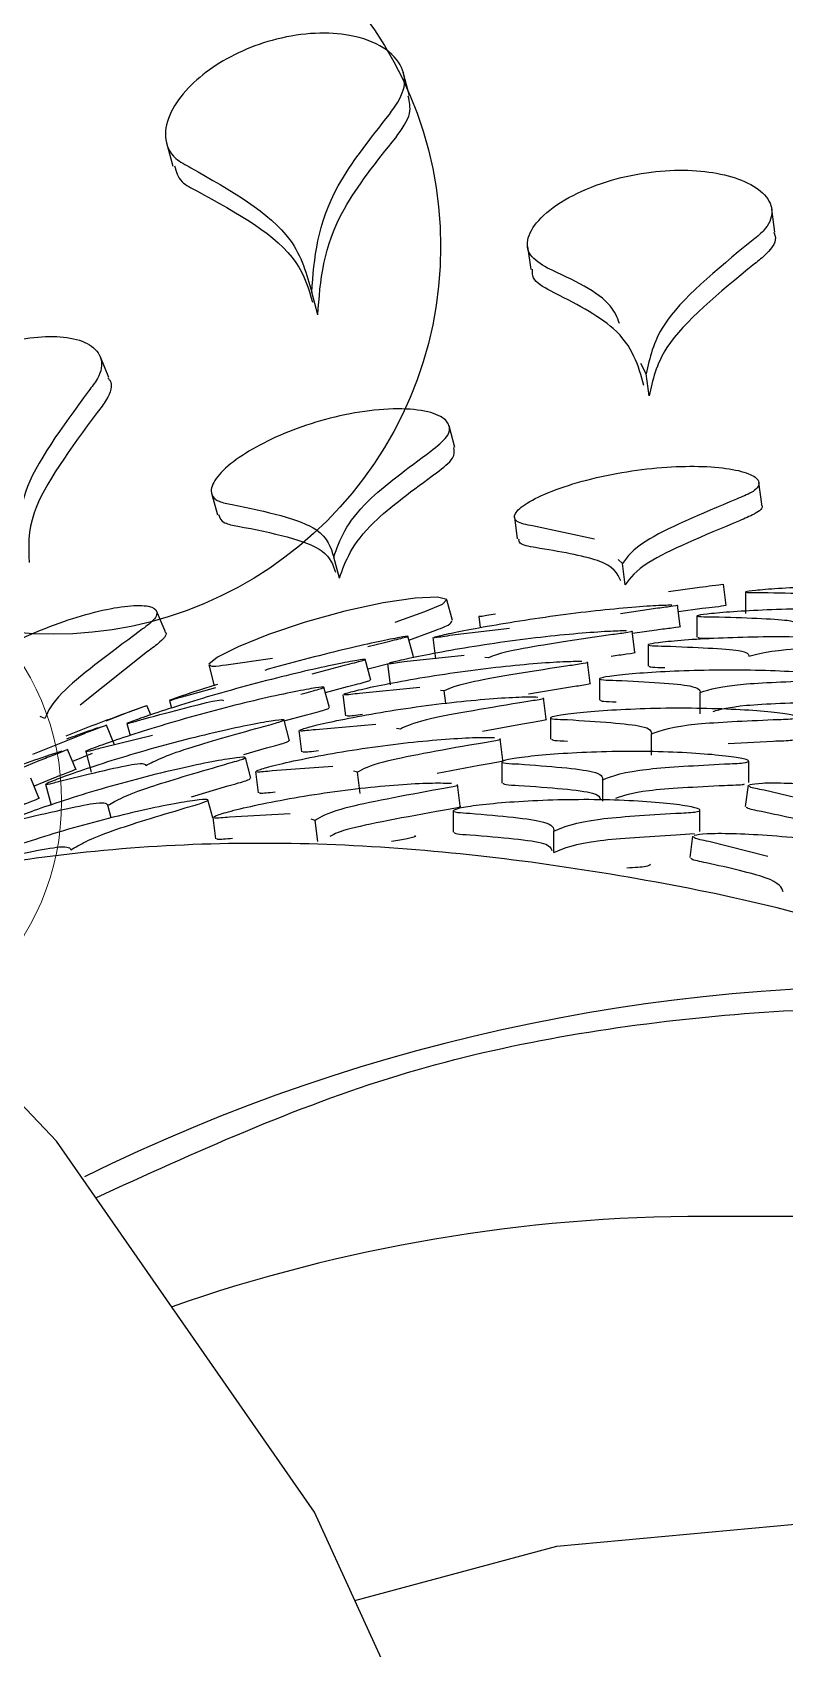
# Model space of a CAD drawing. Header units: millimetres. Extents: x 12325263 to 13848842, y -1463133 to 573208.
# Drawn here: x 12570215.18 to 12570221, y -836573.38 to -836560.87 of the extents above; entities that cross this region are included whole.
import ezdxf
from ezdxf.xclip import XClip

# ---------------------------------------------------------------- set-up
doc = ezdxf.new("R2010")
doc.units = ezdxf.units.MM
doc.header["$LTSCALE"] = 1000
doc.header["$XCLIPFRAME"] = 0
doc.linetypes.add('HIDDEN', pattern=[9.525, 6.35, -3.175])
for name, color, linetype in [('fur202301', 252, 'Continuous'), ('WALL', 5, 'Continuous'), ('WALL-SHATCH', 8, 'Continuous'), ('建筑-楼板开洞', 251, 'Continuous')]:
    doc.layers.add(name, color=color, linetype=linetype)

# ---------------------------------------------------------------- blocks, each defined once
blk = doc.blocks.new('adgshg13-A$C7F010FC0')
at = {"layer": 'WALL-SHATCH'}
h = blk.add_hatch(color=256, dxfattribs=at)
h.dxf.hatch_style = 1
h.paths.add_polyline_path([(-60384.171, -16880.895), (-763.165, 197.479), (12587.619, -13153.304), (12587.619, -157996.02), (-162964.851, -188820.432), (-171262.381, -180522.901), (-171262.381, -31310.898), (-150707.191, -10755.708), (-131860.078, -7980.895), (-99162.381, -7980.895), (-99162.381, -4980.895), (-76620.428, -4980.895), (-70107.652, -16880.895)], flags=16)
h.paths.add_polyline_path([(-60091.229, -16380.895), (-646.877, 646.877), (12987.619, -12987.619), (12987.619, -158331.905), (-163100.584, -189250.384), (-171662.381, -180688.586), (-171662.381, -31145.213), (-150777.896, -10260.728), (-131896.687, -7480.895), (-99562.381, -7480.895), (-99562.381, -4580.895), (-76365.552, -4580.895), (-69907.506, -16380.895)])
blk = doc.blocks.new('A$C4C7A72D3')
at = {"layer": 'WALL', "color": 1}
blk.add_blockref('adgshg13-A$C7F010FC0', (210433.012, 205503.569), dxfattribs=at)
blk = doc.blocks.new('asdgaga3w6jka3eyk7a3ek')
at = {"lineweight": 0}
blk.add_circle((5759.093, 875.202), 2, dxfattribs=at)
blk = doc.blocks.new('asdgag波混去水-B')
at = {"layer": 'fur202301'}
for centre, radius in [((0, 0), 52.5), ((0, 0), 40), ((19.799, 19.799), 3)]:
    blk.add_circle(centre, radius, dxfattribs=at)
blk = doc.blocks.new('asdgag2019070316031892482')
at = {"color": 1, "linetype": 'HIDDEN', "lineweight": 0}
blk.add_blockref('asdgaga3w6jka3eyk7a3ek', (-4068.821, -1261.535), dxfattribs=at)
at = {"lineweight": 0, "xscale": -1}
blk.add_blockref('asdgag波混去水-B', (1705.779, -408.065), dxfattribs=at)
blk = doc.blocks.new('asdgag2019070515155847995')
at = {"color": 1}
for p, q in [((176.603, -418.156), (176.756, -418.093)), ((176.756, -418.27), (176.694, -418.119)), ((177.1, -418.505), (176.939, -418.107)), ((177.218, -418.203), (177.233, -418.165)), ((176.709, -418.208), (176.548, -418.251)), ((176.826, -418.441), (176.979, -418.378)), ((176.946, -418.568), (176.885, -418.417)), ((176.963, -418.518), (176.802, -418.56)), ((177.735, -418.997), (177.322, -418.476)), ((176.449, -418.715), (176.546, -418.689)), ((176.994, -418.645), (177.088, -419.036)), ((177.013, -418.741), (177.167, -418.678)), ((177.254, -418.818), (177.198, -418.674)), ((179.856, -418.698), (180.021, -418.629)), ((177.179, -418.837), (177.086, -418.862)), ((177.246, -419.022), (177.318, -418.992)), ((177.316, -418.988), (177.316, -418.989)), ((177.894, -419.132), (178.05, -419.067)), ((177.358, -419.166), (177.298, -419.182)), ((181.673, -419.143), (181.493, -419.192)), ((177.394, -419.292), (177.458, -419.525)), ((176.611, -419.336), (176.696, -419.619)), ((176.452, -419.501), (176.287, -419.523)), ((176.448, -419.501), (176.587, -419.464)), ((177.632, -419.47), (177.471, -419.513)), ((178.961, -419.492), (178.794, -419.537)), ((176.481, -420.1), (176.454, -419.632)), ((177.634, -419.605), (177.685, -419.964)), ((176.755, -419.796), (176.916, -419.754)), ((176.939, -419.741), (176.99, -419.917)), ((176.807, -419.831), (176.642, -419.853)), ((176.845, -420.43), (176.812, -419.962)), ((177.046, -420.096), (177.206, -420.053)), ((177.199, -420.055), (177.247, -420.226)), ((177.124, -420.167), (176.959, -420.189)), ((176.265, -420.314), (176.429, -420.293)), ((176.429, -420.293), (176.438, -420.262)), ((177.17, -420.764), (177.131, -420.298)), ((177.563, -420.271), (177.626, -420.502)), ((180.343, -420.314), (180.516, -420.268)), ((177.299, -420.405), (177.46, -420.362)), ((177.419, -420.373), (177.466, -420.545)), ((178.304, -420.482), (178.467, -420.438)), ((177.402, -420.508), (177.238, -420.529)), ((176.637, -420.643), (176.802, -420.621)), ((176.802, -420.621), (176.809, -420.59)), ((177.457, -421.104), (177.412, -420.638)), ((177.515, -420.725), (177.676, -420.682)), ((177.602, -420.702), (177.647, -420.874)), ((177.774, -420.702), (177.807, -420.831)), ((177.136, -420.954), (177.141, -420.924)), ((177.642, -420.853), (177.478, -420.875)), ((177.962, -420.912), (178.047, -421.144)), ((177.705, -421.448), (177.655, -420.983)), ((177.694, -421.054), (177.854, -421.012)), ((177.825, -421.019), (177.886, -421.187)), ((182.037, -421.024), (182.218, -420.976)), ((176.855, -421.563), (176.792, -421.237)), ((177.336, -421.305), (177.431, -421.293)), ((177.431, -421.293), (177.435, -421.263)), ((177.844, -421.204), (177.679, -421.226)), ((177.975, -421.356), (178.136, -421.313)), ((176.503, -421.362), (176.337, -421.362)), ((176.541, -421.416), (176.706, -421.395)), ((177.914, -421.798), (177.859, -421.334)), ((179.316, -421.375), (179.484, -421.33)), ((178.006, -421.56), (177.921, -421.571)), ((177.175, -421.898), (177.118, -421.588)), ((177.688, -421.636), (177.691, -421.606)), ((176.883, -421.739), (176.717, -421.739)), ((176.896, -421.747), (177.061, -421.725)), ((177.456, -422.239), (177.405, -421.945)), ((178.775, -421.836), (178.607, -421.858)), ((180.87, -421.938), (180.692, -421.962)), ((177.212, -422.083), (177.377, -422.061)), ((178.606, -422.457), (178.708, -421.977)), ((176.18, -422.142), (176.346, -422.142)), ((177.223, -422.116), (177.057, -422.116)), ((177.49, -422.423), (177.655, -422.402)), ((176.577, -422.52), (176.743, -422.52)), ((177.525, -422.494), (177.359, -422.494)), ((178.067, -422.913), (178.028, -422.656)), ((178.252, -422.694), (178.417, -422.672)), ((178.417, -422.672), (178.447, -422.638)), ((177.73, -422.769), (177.894, -422.747)), ((177.902, -422.935), (177.875, -422.75)), ((179.886, -422.856), (179.966, -422.814)), ((176.935, -422.897), (177.1, -422.897)), ((177.788, -422.871), (177.622, -422.871)), ((179.714, -422.879), (179.886, -422.856)), ((178.232, -423.268), (178.199, -423.028)), ((176.306, -423.215), (176.142, -423.193)), ((176.318, -423.085), (176.328, -423.23)), ((177.931, -423.12), (178.095, -423.098)), ((178.068, -423.29), (178.043, -423.105)), ((173.364, -424.664), (173.364, -423.31)), ((176.343, -423.272), (176.509, -423.272)), ((177.253, -423.274), (177.419, -423.274)), ((178.012, -423.248), (177.846, -423.248)), ((176.15, -423.798), (176.265, -423.341)), ((178.093, -423.476), (178.258, -423.454)), ((178.257, -423.449), (178.255, -423.45)), ((177.023, -423.49), (177.043, -423.839)), ((178.093, -423.471), (178.091, -423.472)), ((176.701, -423.644), (176.536, -423.622)), ((176.722, -423.65), (176.888, -423.65)), ((178.197, -423.625), (178.031, -423.625)), ((176.552, -424.228), (176.662, -423.77)), ((178.876, -423.75), (179.044, -423.728)), ((180.982, -423.851), (181.16, -423.827))]:
    blk.add_line(p, q, dxfattribs=at)
at = {"color": 1, "flags": 128}
for points in [[(141.847, -402.291), (141.772, -402.835), (141.784, -405.234), (142.141, -407.726), (142.892, -410.288), (144.158, -412.973), (146.052, -415.684), (148.63, -418.225), (151.824, -420.359), (154.974, -421.72), (157.796, -422.444), (160.277, -422.738), (162.787, -422.722), (165.403, -422.374), (168.205, -421.599), (171.074, -420.289), (173.947, -418.292), (175.381, -416.929), (176.746, -415.286), (177.976, -413.342), (178.982, -411.077), (179.648, -408.54), (179.9, -405.812), (179.9, -405.812)], [(178.047, -421.144), (178.102, -421.279), (178.139, -421.312), (178.156, -421.24), (178.148, -421.069), (178.112, -420.819), (178.048, -420.523), (177.964, -420.217), (177.868, -419.933), (177.773, -419.699), (177.692, -419.538), (177.639, -419.471), (177.639, -419.471)], [(170.392, -420.6), (170.813, -422.165), (170.982, -424.009)]]:
    blk.add_lwpolyline(points, dxfattribs=at)
at = {"color": 1}
for centre, radius, start, end in [((160.86, -424.783), 17.446, 19.3989, 21.5892), ((160.853, -423.31), 12.511, 0.0009, 19.2373)]:
    blk.add_arc(centre, radius, start, end, dxfattribs=at)
blk.add_ellipse((160.817, -424.811), major_axis=(13.067, -5.896), ratio=0.997728, start_param=5.135377, end_param=7.164089, dxfattribs=at)
blk.add_open_spline([(141.688, -389.994), (141.522, -390.072), (140.258, -390.667), (138.035, -392.05), (135.059, -394.142), (132.291, -396.511), (129.736, -399.105), (127.418, -401.913), (125.353, -404.911), (123.557, -408.078), (122.043, -411.388), (120.824, -414.817), (119.908, -418.339), (119.302, -421.928), (119.011, -425.555), (119.038, -429.194), (119.381, -432.816), (120.038, -436.395), (121.004, -439.904), (122.272, -443.315), (123.833, -446.603), (125.674, -449.743), (127.781, -452.711), (130.139, -455.484), (132.73, -458.043), (135.533, -460.366), (138.529, -462.437), (141.693, -464.24), (145.003, -465.761), (148.432, -466.989), (151.956, -467.914), (155.546, -468.529), (159.177, -468.83), (162.821, -468.814), (166.449, -468.482), (170.034, -467.835), (173.55, -466.879), (176.969, -465.622), (180.266, -464.072), (183.415, -462.241), (186.392, -460.144), (189.176, -457.795), (191.744, -455.214), (194.078, -452.419), (196.159, -449.433), (197.973, -446.276), (199.504, -442.974), (200.742, -439.552), (201.678, -436.035), (202.303, -432.45), (202.614, -428.824), (202.608, -425.185), (202.285, -421.561), (201.648, -417.978), (200.7, -414.464), (199.451, -411.046), (197.909, -407.75), (196.085, -404.6), (193.994, -401.62), (191.651, -398.834), (189.074, -396.262), (186.285, -393.92), (183.295, -391.846), (180.783, -390.344), (179.228, -389.639), (178.777, -389.435)], degree=3, knots=[0, 0, 0, 0, 0.002464, 0.018712, 0.034959, 0.051206, 0.067452, 0.083698, 0.099943, 0.116187, 0.132431, 0.148674, 0.164917, 0.181159, 0.197401, 0.213642, 0.229884, 0.246125, 0.262366, 0.278608, 0.29485, 0.311092, 0.327334, 0.343577, 0.359821, 0.376065, 0.39231, 0.408556, 0.424802, 0.441049, 0.457296, 0.473544, 0.489792, 0.506041, 0.52229, 0.538538, 0.554787, 0.571035, 0.587284, 0.603532, 0.619779, 0.636026, 0.652272, 0.668518, 0.684763, 0.701007, 0.717251, 0.733494, 0.749737, 0.765979, 0.782221, 0.798462, 0.814704, 0.830945, 0.847186, 0.863428, 0.87967, 0.895912, 0.912154, 0.928397, 0.944641, 0.960885, 0.97713, 0.993376, 1, 1, 1, 1])
for points, knots in [([(142.472, -395.446), (142.364, -395.767), (141.931, -397.054), (141.704, -399.351), (141.761, -402.309), (142.343, -405.224), (143.39, -408.044), (144.99, -410.821), (147.247, -413.513), (150.185, -415.885), (153.531, -417.662), (156.753, -418.665), (159.558, -419.098), (162.063, -419.165), (164.425, -418.953), (166.865, -418.445), (169.484, -417.528), (172.236, -416.059), (174.866, -413.975), (177.05, -411.398), (178.556, -408.732), (179.476, -406.074), (179.899, -403.492), (179.94, -401.112), (179.681, -399.687), (179.563, -399.042)], [0, 0, 0, 0, 0.015214, 0.060977, 0.104986, 0.149309, 0.193678, 0.24012, 0.291901, 0.349755, 0.407596, 0.456922, 0.497367, 0.53196, 0.566718, 0.602097, 0.642973, 0.690731, 0.743898, 0.795877, 0.844688, 0.889455, 0.930669, 0.968591, 1, 1, 1, 1]), ([(175.245, -425.334), (175.287, -425.24), (175.628, -424.473), (175.988, -422.924), (176.279, -420.735), (176.25, -418.555), (175.977, -417.148), (175.844, -416.466)], [0, 0, 0, 0, 0.0341853, 0.2791079, 0.5240197, 0.7689235, 1, 1, 1, 1]), ([(179.141, -417.068), (179.156, -417.011), (179.187, -416.896), (179.313, -416.85), (179.485, -416.905), (179.688, -417.07), (179.883, -417.321), (180.035, -417.61), (180.133, -417.895), (180.178, -418.159), (180.174, -418.39), (180.116, -418.566), (180.006, -418.655), (179.876, -418.636), (179.784, -418.565), (179.751, -418.54)], [0, 0, 0, 0, 0.08269, 0.165294, 0.251568, 0.338712, 0.420978, 0.494896, 0.562755, 0.629952, 0.701267, 0.779413, 0.864084, 0.951518, 1, 1, 1, 1]), ([(176.573, -417.312), (176.588, -417.345), (176.644, -417.472), (176.742, -417.712), (176.848, -417.986), (176.929, -418.214), (176.955, -418.295), (176.968, -418.335)], [0, 0, 0, 0, 0.080957, 0.310557, 0.539809, 0.769533, 1, 1, 1, 1]), ([(177.28, -417.461), (177.276, -417.413), (177.267, -417.318), (177.322, -417.293), (177.422, -417.361), (177.559, -417.526), (177.712, -417.767), (177.857, -418.053), (177.974, -418.35), (178.055, -418.626), (178.095, -418.858), (178.093, -419.02), (178.05, -419.086), (177.979, -419.053), (177.917, -418.968), (177.891, -418.932)], [0, 0, 0, 0, 0.078792, 0.157597, 0.237503, 0.318356, 0.39851, 0.476219, 0.551344, 0.625653, 0.701383, 0.779723, 0.860147, 0.940927, 1, 1, 1, 1]), ([(176.909, -418.206), (176.802, -417.942), (176.616, -417.485), (176.561, -417.391), (176.538, -417.352)], [0, 0, 0, 0, 0.577177, 1, 1, 1, 1]), ([(176.525, -419.287), (176.541, -419.34), (176.571, -419.447), (176.592, -419.48), (176.591, -419.412), (176.566, -419.244), (176.517, -418.996), (176.446, -418.696), (176.361, -418.382), (176.27, -418.087), (176.186, -417.842), (176.121, -417.675), (176.085, -417.605), (176.083, -417.632), (176.104, -417.713), (176.112, -417.749)], [0, 0, 0, 0, 0.078097, 0.156248, 0.234487, 0.312966, 0.391555, 0.469908, 0.547843, 0.625598, 0.703599, 0.782012, 0.860604, 0.939044, 1, 1, 1, 1]), ([(176.112, -417.749), (176.163, -417.979), (176.251, -418.377), (176.215, -418.396), (176.2, -418.404)], [0, 0, 0, 0, 0.577144, 1, 1, 1, 1]), ([(176.857, -419.576), (176.872, -419.629), (176.901, -419.736), (176.92, -419.769), (176.917, -419.702), (176.891, -419.534), (176.84, -419.286), (176.769, -418.988), (176.684, -418.673), (176.593, -418.377), (176.511, -418.132), (176.447, -417.965), (176.414, -417.894), (176.414, -417.921), (176.435, -418.002), (176.444, -418.037)], [0, 0, 0, 0, 0.078102, 0.15626, 0.234485, 0.312925, 0.391477, 0.469832, 0.547819, 0.625646, 0.703691, 0.782098, 0.86065, 0.939053, 1, 1, 1, 1]), ([(176.444, -418.037), (176.497, -418.267), (176.589, -418.664), (176.559, -418.681), (176.546, -418.689)], [0, 0, 0, 0, 0.5771469, 1, 1, 1, 1]), ([(176.601, -418.152), (176.602, -418.154), (176.605, -418.171), (176.582, -418.117), (176.546, -418.026), (176.53, -417.986)], [0, 0, 0, 0, 0.052836, 0.58559, 1, 1, 1, 1]), ([(179.587, -418.608), (179.308, -418.401), (178.849, -418.061), (178.546, -418.075), (178.426, -418.08)], [0, 0, 0, 0, 0.60682, 1, 1, 1, 1]), ([(179.751, -418.54), (179.472, -418.334), (179.011, -417.994), (178.706, -418.008), (178.587, -418.014)], [0, 0, 0, 0, 0.607146, 1, 1, 1, 1]), ([(177.151, -419.875), (177.165, -419.928), (177.194, -420.035), (177.211, -420.069), (177.206, -420.002), (177.178, -419.835), (177.126, -419.587), (177.055, -419.289), (176.969, -418.974), (176.88, -418.678), (176.798, -418.433), (176.736, -418.264), (176.705, -418.194), (176.706, -418.22), (176.728, -418.301), (176.738, -418.336)], [0, 0, 0, 0, 0.078108, 0.156274, 0.234487, 0.31289, 0.391408, 0.469765, 0.547799, 0.62569, 0.703776, 0.782177, 0.860692, 0.939062, 1, 1, 1, 1]), ([(176.824, -418.437), (176.825, -418.439), (176.829, -418.456), (176.807, -418.401), (176.772, -418.31), (176.756, -418.27)], [0, 0, 0, 0, 0.053141, 0.585675, 1, 1, 1, 1]), ([(176.978, -418.374), (176.978, -418.375), (176.982, -418.392), (176.96, -418.337), (176.925, -418.246), (176.909, -418.206)], [0, 0, 0, 0, 0.0532253, 0.5857654, 1, 1, 1, 1]), ([(177.891, -418.932), (177.714, -418.694), (177.411, -418.286), (177.275, -418.227), (177.218, -418.203)], [0, 0, 0, 0, 0.583173, 1, 1, 1, 1]), ([(176.2, -418.404), (176.242, -418.472), (176.315, -418.589), (176.463, -419.08), (176.525, -419.287)], [0, 0, 0, 0, 0.577239, 1, 1, 1, 1]), ([(176.738, -418.336), (176.793, -418.565), (176.89, -418.96), (176.864, -418.977), (176.854, -418.984)], [0, 0, 0, 0, 0.577154, 1, 1, 1, 1]), ([(177.061, -418.373), (177.077, -418.417), (177.122, -418.539), (177.141, -418.598), (177.154, -418.636)], [0, 0, 0, 0, 0.363486, 1, 1, 1, 1]), ([(177.407, -420.183), (177.421, -420.237), (177.448, -420.344), (177.464, -420.378), (177.458, -420.312), (177.428, -420.145), (177.375, -419.898), (177.303, -419.6), (177.217, -419.285), (177.128, -418.988), (177.048, -418.743), (176.988, -418.574), (176.959, -418.503), (176.961, -418.529), (176.984, -418.61), (176.994, -418.645)], [0, 0, 0, 0, 0.078116, 0.156289, 0.234493, 0.312863, 0.391349, 0.469707, 0.547783, 0.625733, 0.703855, 0.78225, 0.860731, 0.939071, 1, 1, 1, 1]), ([(177.165, -418.673), (177.165, -418.675), (177.17, -418.692), (177.149, -418.637), (177.115, -418.545), (177.1, -418.505)], [0, 0, 0, 0, 0.053514, 0.585853, 1, 1, 1, 1]), ([(173.509, -418.597), (173.86, -419.365), (174.547, -420.871), (174.965, -423.311), (175.026, -425.737), (174.657, -428.141), (173.9, -430.451), (172.756, -432.596), (171.276, -434.521), (169.488, -436.159), (167.46, -437.478), (165.239, -438.42), (163.002, -438.982), (161.509, -439.053), (160.817, -439.085)], [0, 0, 0, 0, 0.087897, 0.172136, 0.256376, 0.340633, 0.424889, 0.50909, 0.593289, 0.677144, 0.760998, 0.844434, 0.927869, 1, 1, 1, 1]), ([(176.546, -418.689), (176.585, -418.757), (176.653, -418.876), (176.796, -419.368), (176.857, -419.576)], [0, 0, 0, 0, 0.577234, 1, 1, 1, 1]), ([(179.853, -418.69), (179.847, -418.695), (179.805, -418.733), (179.709, -418.702), (179.619, -418.633), (179.587, -418.608)], [0, 0, 0, 0, 0.088414, 0.673919, 1, 1, 1, 1]), ([(177.316, -418.989), (177.309, -418.97), (177.298, -418.941), (177.266, -418.852), (177.254, -418.818)], [0, 0, 0, 0, 0.625764, 1, 1, 1, 1]), ([(177.626, -420.502), (177.639, -420.556), (177.666, -420.663), (177.679, -420.698), (177.671, -420.632), (177.64, -420.466), (177.586, -420.219), (177.513, -419.921), (177.428, -419.606), (177.34, -419.309), (177.261, -419.063), (177.202, -418.894), (177.175, -418.823), (177.179, -418.848), (177.203, -418.928), (177.213, -418.963)], [0, 0, 0, 0, 0.078124, 0.156307, 0.234503, 0.312844, 0.3913, 0.469658, 0.547772, 0.625775, 0.703929, 0.782319, 0.860767, 0.93908, 1, 1, 1, 1]), ([(176.854, -418.984), (176.89, -419.053), (176.953, -419.173), (177.092, -419.666), (177.151, -419.875)], [0, 0, 0, 0, 0.577234, 1, 1, 1, 1]), ([(177.213, -418.963), (177.275, -419.195), (177.373, -419.559), (177.361, -419.578), (177.357, -419.585)], [0, 0, 0, 0, 0.634873, 1, 1, 1, 1]), ([(177.892, -419.127), (177.891, -419.13), (177.876, -419.155), (177.821, -419.113), (177.76, -419.031), (177.735, -418.997)], [0, 0, 0, 0, 0.050513, 0.598721, 1, 1, 1, 1]), ([(177.48, -419.537), (177.466, -419.492), (177.426, -419.362), (177.38, -419.226), (177.353, -419.152), (177.359, -419.177), (177.384, -419.257), (177.394, -419.292)], [0, 0, 0, 0, 0.125111, 0.356787, 0.588571, 0.819968, 1, 1, 1, 1]), ([(181.893, -420.869), (181.957, -420.914), (182.084, -421.002), (182.265, -420.979), (182.418, -420.841), (182.511, -420.597), (182.531, -420.3), (182.487, -420.004), (182.39, -419.726), (182.257, -419.488), (182.092, -419.294), (181.903, -419.159), (181.709, -419.117), (181.561, -419.18), (181.503, -419.289), (181.48, -419.331)], [0, 0, 0, 0, 0.08588, 0.171606, 0.263059, 0.354641, 0.424296, 0.494216, 0.557553, 0.619915, 0.687434, 0.764042, 0.850534, 0.942861, 1, 1, 1, 1]), ([(181.496, -419.205), (181.451, -419.217), (181.37, -419.241), (181.322, -419.336), (181.301, -419.379)], [0, 0, 0, 0, 0.545731, 1, 1, 1, 1]), ([(181.301, -419.379), (181.13, -419.69), (180.883, -420.141), (180.546, -420.242), (180.441, -420.273)], [0, 0, 0, 0, 0.688831, 1, 1, 1, 1]), ([(181.48, -419.331), (181.307, -419.637), (181.03, -420.126), (180.656, -420.229), (180.516, -420.268)], [0, 0, 0, 0, 0.62675, 1, 1, 1, 1]), ([(176.289, -419.654), (176.284, -419.605), (176.277, -419.529), (176.285, -419.534), (176.289, -419.536)], [0, 0, 0, 0, 0.636821, 1, 1, 1, 1]), ([(176.454, -419.632), (176.449, -419.584), (176.442, -419.507), (176.45, -419.512), (176.453, -419.514)], [0, 0, 0, 0, 0.636845, 1, 1, 1, 1]), ([(176.459, -419.51), (176.468, -419.535), (176.488, -419.585), (176.537, -419.784), (176.591, -420.051), (176.643, -420.365), (176.684, -420.688), (176.71, -420.981), (176.721, -421.222), (176.718, -421.307), (176.716, -421.35)], [0, 0, 0, 0, 0.125047, 0.250498, 0.376123, 0.50134, 0.625851, 0.750059, 0.874681, 1, 1, 1, 1]), ([(177.635, -419.479), (177.628, -419.483), (177.615, -419.49), (177.628, -419.567), (177.634, -419.605)], [0, 0, 0, 0, 0.502744, 1, 1, 1, 1]), ([(178.796, -419.545), (178.772, -419.555), (178.728, -419.572), (178.714, -419.657), (178.707, -419.695)], [0, 0, 0, 0, 0.550748, 1, 1, 1, 1]), ([(179.287, -421.189), (179.325, -421.238), (179.401, -421.334), (179.501, -421.342), (179.578, -421.246), (179.618, -421.044), (179.613, -420.765), (179.559, -420.453), (179.467, -420.151), (179.35, -419.884), (179.218, -419.667), (179.085, -419.521), (178.971, -419.472), (178.898, -419.522), (178.881, -419.614), (178.874, -419.651)], [0, 0, 0, 0, 0.080152, 0.160279, 0.242458, 0.325711, 0.406895, 0.483426, 0.555818, 0.627239, 0.701086, 0.779244, 0.861237, 0.944484, 1, 1, 1, 1]), ([(176.696, -419.619), (176.712, -419.674), (176.74, -419.778), (176.749, -419.787), (176.754, -419.791)], [0, 0, 0, 0, 0.529145, 1, 1, 1, 1]), ([(178.707, -419.695), (178.654, -419.963), (178.572, -420.373), (178.407, -420.432), (178.35, -420.452)], [0, 0, 0, 0, 0.65058, 1, 1, 1, 1]), ([(178.874, -419.651), (178.819, -419.914), (178.726, -420.358), (178.542, -420.415), (178.467, -420.438)], [0, 0, 0, 0, 0.591664, 1, 1, 1, 1]), ([(176.647, -419.984), (176.642, -419.935), (176.634, -419.859), (176.641, -419.864), (176.644, -419.866)], [0, 0, 0, 0, 0.636837, 1, 1, 1, 1]), ([(176.812, -419.962), (176.807, -419.914), (176.798, -419.838), (176.806, -419.843), (176.809, -419.845)], [0, 0, 0, 0, 0.636858, 1, 1, 1, 1]), ([(176.814, -419.841), (176.822, -419.866), (176.84, -419.916), (176.888, -420.115), (176.941, -420.383), (176.992, -420.696), (177.033, -421.019), (177.06, -421.312), (177.073, -421.554), (177.071, -421.638), (177.07, -421.681)], [0, 0, 0, 0, 0.1250089, 0.2503788, 0.3759269, 0.5011326, 0.6257142, 0.7500253, 0.8747054, 1, 1, 1, 1]), ([(176.99, -419.917), (177.005, -419.973), (177.033, -420.077), (177.041, -420.086), (177.045, -420.091)], [0, 0, 0, 0, 0.529169, 1, 1, 1, 1]), ([(177.807, -420.831), (177.82, -420.884), (177.846, -420.992), (177.857, -421.028), (177.848, -420.962), (177.815, -420.796), (177.76, -420.549), (177.686, -420.254), (177.626, -420.025), (177.594, -419.916), (177.59, -419.905)], [0, 0, 0, 0, 0.140258, 0.280621, 0.420982, 0.561563, 0.702349, 0.843006, 0.983288, 1, 1, 1, 1]), ([(176.967, -420.319), (176.961, -420.271), (176.952, -420.195), (176.959, -420.2), (176.961, -420.202)], [0, 0, 0, 0, 0.636856, 1, 1, 1, 1]), ([(177.131, -420.298), (177.126, -420.249), (177.117, -420.173), (177.123, -420.178), (177.126, -420.18)], [0, 0, 0, 0, 0.636874, 1, 1, 1, 1]), ([(177.13, -420.176), (177.138, -420.201), (177.155, -420.252), (177.2, -420.451), (177.252, -420.719), (177.303, -421.033), (177.344, -421.355), (177.372, -421.649), (177.386, -421.89), (177.385, -421.974), (177.384, -422.017)], [0, 0, 0, 0, 0.124975, 0.250271, 0.375748, 0.500943, 0.62559, 0.749995, 0.874729, 1, 1, 1, 1]), ([(176.662, -421.211), (176.61, -420.929), (176.519, -420.44), (176.456, -420.336), (176.429, -420.293)], [0, 0, 0, 0, 0.577143, 1, 1, 1, 1]), ([(177.247, -420.226), (177.261, -420.282), (177.288, -420.386), (177.295, -420.396), (177.298, -420.4)], [0, 0, 0, 0, 0.529199, 1, 1, 1, 1]), ([(180.343, -420.314), (180.604, -420.334), (181.021, -420.366), (181.526, -420.768), (181.713, -420.917)], [0, 0, 0, 0, 0.628118, 1, 1, 1, 1]), ([(180.516, -420.268), (180.779, -420.287), (181.198, -420.319), (181.705, -420.72), (181.893, -420.869)], [0, 0, 0, 0, 0.628631, 1, 1, 1, 1]), ([(176.497, -421.233), (176.444, -420.94), (176.37, -420.532), (176.319, -420.435), (176.304, -420.407)], [0, 0, 0, 0, 0.717862, 1, 1, 1, 1]), ([(178.467, -420.438), (178.6, -420.485), (178.825, -420.564), (179.153, -421.008), (179.287, -421.189)], [0, 0, 0, 0, 0.591371, 1, 1, 1, 1]), ([(177.248, -420.66), (177.242, -420.611), (177.232, -420.535), (177.238, -420.541), (177.24, -420.542)], [0, 0, 0, 0, 0.63688, 1, 1, 1, 1]), ([(177.412, -420.638), (177.406, -420.59), (177.396, -420.514), (177.402, -420.519), (177.404, -420.521)], [0, 0, 0, 0, 0.636897, 1, 1, 1, 1]), ([(177.407, -420.517), (177.415, -420.542), (177.431, -420.593), (177.475, -420.793), (177.525, -421.06), (177.575, -421.374), (177.616, -421.696), (177.645, -421.99), (177.66, -422.231), (177.661, -422.315), (177.661, -422.358)], [0, 0, 0, 0, 0.124946, 0.250175, 0.375587, 0.500772, 0.625477, 0.749968, 0.87475, 1, 1, 1, 1]), ([(177.466, -420.545), (177.479, -420.6), (177.505, -420.705), (177.511, -420.715), (177.514, -420.72)], [0, 0, 0, 0, 0.529234, 1, 1, 1, 1]), ([(178.304, -420.482), (178.436, -420.529), (178.66, -420.608), (178.987, -421.052), (179.12, -421.234)], [0, 0, 0, 0, 0.591248, 1, 1, 1, 1]), ([(177.02, -421.541), (176.97, -421.259), (176.884, -420.769), (176.826, -420.665), (176.802, -420.621)], [0, 0, 0, 0, 0.577145, 1, 1, 1, 1]), ([(176.311, -421.064), (176.311, -421.066), (176.306, -421.084), (176.29, -421.026), (176.273, -420.929), (176.265, -420.886)], [0, 0, 0, 0, 0.0570053, 0.587751, 1, 1, 1, 1]), ([(177.655, -420.983), (177.648, -420.935), (177.638, -420.859), (177.642, -420.865), (177.644, -420.867)], [0, 0, 0, 0, 0.636927, 1, 1, 1, 1]), ([(177.648, -420.867), (177.654, -420.892), (177.668, -420.941), (177.71, -421.139), (177.759, -421.406), (177.809, -421.72), (177.85, -422.043), (177.879, -422.336), (177.896, -422.577), (177.898, -422.662), (177.898, -422.704)], [0, 0, 0, 0, 0.119951, 0.24583, 0.371895, 0.49778, 0.623248, 0.748524, 0.874059, 1, 1, 1, 1]), ([(181.713, -420.917), (181.777, -420.964), (181.89, -421.047), (181.991, -421.024), (182.034, -421.014)], [0, 0, 0, 0, 0.566634, 1, 1, 1, 1]), ([(177.339, -421.877), (177.292, -421.594), (177.21, -421.103), (177.158, -420.999), (177.136, -420.954)], [0, 0, 0, 0, 0.57715, 1, 1, 1, 1]), ([(177.886, -421.187), (177.906, -421.241), (177.943, -421.343), (177.964, -421.349), (177.974, -421.351)], [0, 0, 0, 0, 0.528897, 1, 1, 1, 1]), ([(176.54, -421.411), (176.54, -421.413), (176.535, -421.431), (176.52, -421.373), (176.504, -421.275), (176.497, -421.233)], [0, 0, 0, 0, 0.057286, 0.587731, 1, 1, 1, 1]), ([(176.705, -421.39), (176.705, -421.391), (176.7, -421.409), (176.685, -421.351), (176.669, -421.254), (176.662, -421.211)], [0, 0, 0, 0, 0.057402, 0.587849, 1, 1, 1, 1]), ([(177.62, -422.217), (177.576, -421.934), (177.498, -421.443), (177.451, -421.337), (177.431, -421.293)], [0, 0, 0, 0, 0.57716, 1, 1, 1, 1]), ([(177.859, -421.334), (177.851, -421.285), (177.84, -421.21), (177.844, -421.215), (177.845, -421.217)], [0, 0, 0, 0, 0.636965, 1, 1, 1, 1]), ([(177.847, -421.214), (177.854, -421.239), (177.867, -421.29), (177.908, -421.49), (177.955, -421.758), (178.004, -422.072), (178.046, -422.394), (178.076, -422.688), (178.094, -422.929), (178.096, -423.013), (178.098, -423.055)], [0, 0, 0, 0, 0.124903, 0.250017, 0.375315, 0.500479, 0.625286, 0.749925, 0.87479, 1, 1, 1, 1]), ([(179.12, -421.234), (179.159, -421.284), (179.23, -421.378), (179.288, -421.371), (179.315, -421.368)], [0, 0, 0, 0, 0.539309, 1, 1, 1, 1]), ([(176.337, -421.371), (176.332, -421.373), (176.324, -421.377), (176.32, -421.454), (176.318, -421.492)], [0, 0, 0, 0, 0.502845, 1, 1, 1, 1]), ([(176.484, -423.085), (176.487, -423.14), (176.492, -423.251), (176.51, -423.289), (176.533, -423.224), (176.558, -423.055), (176.579, -422.803), (176.591, -422.496), (176.589, -422.17), (176.575, -421.861), (176.553, -421.603), (176.528, -421.424), (176.505, -421.347), (176.491, -421.372), (176.486, -421.455), (176.484, -421.492)], [0, 0, 0, 0, 0.078091, 0.156237, 0.234491, 0.313012, 0.391641, 0.469991, 0.547869, 0.625547, 0.703499, 0.781918, 0.860553, 0.939033, 1, 1, 1, 1]), ([(176.318, -421.492), (176.298, -421.731), (176.267, -422.105), (176.215, -422.119), (176.196, -422.125)], [0, 0, 0, 0, 0.637062, 1, 1, 1, 1]), ([(176.484, -421.492), (176.464, -421.726), (176.429, -422.132), (176.371, -422.139), (176.346, -422.142)], [0, 0, 0, 0, 0.577142, 1, 1, 1, 1]), ([(176.895, -421.742), (176.895, -421.743), (176.891, -421.762), (176.877, -421.703), (176.862, -421.606), (176.855, -421.563)], [0, 0, 0, 0, 0.057656, 0.587823, 1, 1, 1, 1]), ([(177.06, -421.72), (177.06, -421.722), (177.056, -421.74), (177.042, -421.681), (177.027, -421.584), (177.02, -421.541)], [0, 0, 0, 0, 0.057762, 0.587933, 1, 1, 1, 1]), ([(178.024, -421.689), (178.017, -421.643), (178.005, -421.57), (178.006, -421.563), (178.006, -421.56)], [0, 0, 0, 0, 0.625691, 1, 1, 1, 1]), ([(177.863, -422.562), (177.821, -422.279), (177.747, -421.787), (177.706, -421.681), (177.688, -421.636)], [0, 0, 0, 0, 0.577177, 1, 1, 1, 1]), ([(176.717, -421.748), (176.713, -421.75), (176.705, -421.754), (176.701, -421.831), (176.7, -421.869)], [0, 0, 0, 0, 0.502975, 1, 1, 1, 1]), ([(176.866, -423.462), (176.868, -423.517), (176.873, -423.628), (176.889, -423.666), (176.91, -423.601), (176.933, -423.433), (176.953, -423.18), (176.964, -422.874), (176.962, -422.547), (176.949, -422.239), (176.928, -421.98), (176.905, -421.801), (176.885, -421.724), (176.871, -421.749), (176.867, -421.833), (176.866, -421.869)], [0, 0, 0, 0, 0.078097, 0.156248, 0.234487, 0.312966, 0.391555, 0.469908, 0.547843, 0.625598, 0.703599, 0.782012, 0.860604, 0.939044, 1, 1, 1, 1]), ([(176.7, -421.869), (176.683, -422.108), (176.656, -422.483), (176.608, -422.497), (176.591, -422.502)], [0, 0, 0, 0, 0.6370615, 1, 1, 1, 1]), ([(176.866, -421.869), (176.848, -422.103), (176.818, -422.509), (176.765, -422.517), (176.743, -422.52)], [0, 0, 0, 0, 0.577144, 1, 1, 1, 1]), ([(177.212, -422.077), (177.211, -422.079), (177.208, -422.097), (177.196, -422.038), (177.181, -421.941), (177.175, -421.898)], [0, 0, 0, 0, 0.057997, 0.587907, 1, 1, 1, 1]), ([(177.376, -422.056), (177.376, -422.057), (177.373, -422.075), (177.36, -422.017), (177.346, -421.919), (177.339, -421.877)], [0, 0, 0, 0, 0.058094, 0.588008, 1, 1, 1, 1]), ([(178.54, -421.999), (178.549, -421.948), (178.562, -421.869), (178.596, -421.871), (178.609, -421.872)], [0, 0, 0, 0, 0.641604, 1, 1, 1, 1]), ([(178.708, -421.977), (178.717, -421.93), (178.737, -421.836), (178.801, -421.827), (178.884, -421.919), (178.978, -422.114), (179.066, -422.386), (179.132, -422.701), (179.168, -423.018), (179.173, -423.305), (179.149, -423.539), (179.101, -423.694), (179.038, -423.747), (178.973, -423.696), (178.933, -423.597), (178.916, -423.556)], [0, 0, 0, 0, 0.078792, 0.157597, 0.237503, 0.318356, 0.39851, 0.476219, 0.551344, 0.625653, 0.701383, 0.779723, 0.860147, 0.940927, 1, 1, 1, 1]), ([(180.704, -422.091), (180.735, -422.04), (180.798, -421.938), (180.937, -421.926), (181.093, -422.024), (181.251, -422.237), (181.376, -422.53), (181.449, -422.848), (181.469, -423.149), (181.443, -423.415), (181.376, -423.637), (181.271, -423.792), (181.137, -423.848), (181.011, -423.796), (180.938, -423.704), (180.913, -423.671)], [0, 0, 0, 0, 0.08269, 0.165294, 0.251568, 0.338712, 0.420978, 0.494896, 0.562755, 0.629952, 0.701267, 0.779413, 0.864084, 0.951518, 1, 1, 1, 1]), ([(178.282, -422.66), (178.338, -422.634), (178.442, -422.586), (178.509, -422.184), (178.54, -421.999)], [0, 0, 0, 0, 0.539822, 1, 1, 1, 1]), ([(180.528, -422.115), (180.557, -422.059), (180.602, -421.975), (180.671, -421.976), (180.694, -421.976)], [0, 0, 0, 0, 0.665311, 1, 1, 1, 1]), ([(176.18, -422.142), (176.214, -422.22), (176.274, -422.353), (176.305, -422.867), (176.318, -423.085)], [0, 0, 0, 0, 0.57722, 1, 1, 1, 1]), ([(176.346, -422.142), (176.38, -422.22), (176.439, -422.353), (176.471, -422.867), (176.484, -423.085)], [0, 0, 0, 0, 0.577246, 1, 1, 1, 1]), ([(177.057, -422.125), (177.054, -422.127), (177.047, -422.131), (177.044, -422.208), (177.043, -422.246)], [0, 0, 0, 0, 0.503088, 1, 1, 1, 1]), ([(177.209, -423.839), (177.211, -423.895), (177.214, -424.005), (177.228, -424.044), (177.248, -423.979), (177.27, -423.81), (177.288, -423.558), (177.298, -423.251), (177.297, -422.925), (177.284, -422.616), (177.265, -422.358), (177.243, -422.178), (177.225, -422.101), (177.213, -422.126), (177.21, -422.21), (177.209, -422.246)], [0, 0, 0, 0, 0.078102, 0.15626, 0.234485, 0.312925, 0.391477, 0.469832, 0.547819, 0.625646, 0.703691, 0.782098, 0.86065, 0.939053, 1, 1, 1, 1]), ([(179.794, -422.837), (179.946, -422.796), (180.216, -422.724), (180.433, -422.299), (180.528, -422.115)], [0, 0, 0, 0, 0.5673543, 1, 1, 1, 1]), ([(180.276, -422.649), (180.322, -422.631), (180.482, -422.567), (180.612, -422.29), (180.704, -422.091)], [0, 0, 0, 0, 0.2843753, 1, 1, 1, 1]), ([(177.209, -422.246), (177.194, -422.481), (177.168, -422.886), (177.121, -422.894), (177.1, -422.897)], [0, 0, 0, 0, 0.577147, 1, 1, 1, 1]), ([(177.49, -422.418), (177.489, -422.42), (177.487, -422.438), (177.475, -422.379), (177.462, -422.281), (177.456, -422.239)], [0, 0, 0, 0, 0.058315, 0.587988, 1, 1, 1, 1]), ([(177.654, -422.396), (177.654, -422.398), (177.651, -422.416), (177.64, -422.357), (177.626, -422.26), (177.62, -422.217)], [0, 0, 0, 0, 0.058406, 0.588083, 1, 1, 1, 1]), ([(176.743, -422.52), (176.774, -422.597), (176.827, -422.731), (176.854, -423.245), (176.866, -423.462)], [0, 0, 0, 0, 0.577239, 1, 1, 1, 1]), ([(177.359, -422.503), (177.356, -422.505), (177.35, -422.509), (177.348, -422.585), (177.347, -422.624)], [0, 0, 0, 0, 0.503194, 1, 1, 1, 1]), ([(177.513, -424.216), (177.514, -424.272), (177.517, -424.383), (177.529, -424.421), (177.547, -424.356), (177.567, -424.187), (177.584, -423.935), (177.593, -423.628), (177.592, -423.302), (177.581, -422.993), (177.563, -422.735), (177.543, -422.556), (177.526, -422.479), (177.516, -422.504), (177.514, -422.587), (177.513, -422.624)], [0, 0, 0, 0, 0.078108, 0.156274, 0.234487, 0.31289, 0.391408, 0.469765, 0.547799, 0.62569, 0.703776, 0.782177, 0.860692, 0.939062, 1, 1, 1, 1]), ([(177.894, -422.742), (177.893, -422.744), (177.891, -422.762), (177.881, -422.703), (177.868, -422.605), (177.863, -422.562)], [0, 0, 0, 0, 0.058702, 0.588162, 1, 1, 1, 1]), ([(176.6, -422.62), (176.622, -422.68), (176.667, -422.8), (176.689, -423.24), (176.7, -423.462)], [0, 0, 0, 0, 0.495969, 1, 1, 1, 1]), ([(177.513, -422.624), (177.501, -422.858), (177.48, -423.263), (177.437, -423.271), (177.419, -423.274)], [0, 0, 0, 0, 0.577154, 1, 1, 1, 1]), ([(177.729, -422.764), (177.729, -422.766), (177.727, -422.783), (177.717, -422.724), (177.704, -422.627), (177.698, -422.584)], [0, 0, 0, 0, 0.058618, 0.588072, 1, 1, 1, 1]), ([(178.748, -423.578), (178.633, -423.301), (178.435, -422.827), (178.306, -422.733), (178.252, -422.694)], [0, 0, 0, 0, 0.583115, 1, 1, 1, 1]), ([(178.916, -423.556), (178.8, -423.279), (178.601, -422.805), (178.471, -422.711), (178.417, -422.672)], [0, 0, 0, 0, 0.5831727, 1, 1, 1, 1]), ([(176.063, -422.707), (176.066, -422.765), (176.072, -422.873), (176.085, -422.885), (176.091, -422.89)], [0, 0, 0, 0, 0.527563, 1, 1, 1, 1]), ([(177.1, -422.897), (177.128, -422.974), (177.177, -423.108), (177.199, -423.622), (177.209, -423.839)], [0, 0, 0, 0, 0.577234, 1, 1, 1, 1]), ([(177.622, -422.88), (177.619, -422.882), (177.614, -422.886), (177.613, -422.963), (177.613, -423.001)], [0, 0, 0, 0, 0.503301, 1, 1, 1, 1]), ([(177.778, -424.594), (177.779, -424.649), (177.781, -424.76), (177.791, -424.798), (177.807, -424.733), (177.825, -424.564), (177.841, -424.313), (177.85, -424.006), (177.849, -423.679), (177.838, -423.37), (177.822, -423.112), (177.803, -422.933), (177.789, -422.856), (177.78, -422.881), (177.779, -422.964), (177.778, -423.001)], [0, 0, 0, 0, 0.078116, 0.156289, 0.234493, 0.312863, 0.391349, 0.469707, 0.547783, 0.625733, 0.703855, 0.78225, 0.860731, 0.939071, 1, 1, 1, 1]), ([(177.93, -423.115), (177.93, -423.116), (177.928, -423.134), (177.919, -423.075), (177.908, -422.977), (177.902, -422.935)], [0, 0, 0, 0, 0.05891, 0.588163, 1, 1, 1, 1]), ([(178.094, -423.093), (178.094, -423.095), (178.093, -423.112), (178.084, -423.053), (178.072, -422.956), (178.067, -422.913)], [0, 0, 0, 0, 0.0589887, 0.5882483, 1, 1, 1, 1]), ([(180.736, -423.694), (180.513, -423.421), (180.146, -422.972), (179.836, -422.905), (179.714, -422.879)], [0, 0, 0, 0, 0.60682, 1, 1, 1, 1]), ([(180.913, -423.671), (180.689, -423.398), (180.32, -422.949), (180.009, -422.883), (179.886, -422.856)], [0, 0, 0, 0, 0.607146, 1, 1, 1, 1]), ([(177.778, -423.001), (177.769, -423.235), (177.752, -423.641), (177.715, -423.648), (177.699, -423.651)], [0, 0, 0, 0, 0.577167, 1, 1, 1, 1]), ([(176.101, -423.319), (176.11, -423.272), (176.126, -423.196), (176.136, -423.204), (176.14, -423.206)], [0, 0, 0, 0, 0.636807, 1, 1, 1, 1]), ([(175.875, -423.917), (175.91, -423.904), (175.975, -423.88), (176.061, -423.498), (176.101, -423.319)], [0, 0, 0, 0, 0.533984, 1, 1, 1, 1]), ([(176.314, -423.226), (176.319, -423.253), (176.329, -423.307), (176.33, -423.513), (176.317, -423.785), (176.288, -424.102), (176.244, -424.424), (176.19, -424.714), (176.135, -424.949), (176.105, -425.03), (176.091, -425.07)], [0, 0, 0, 0, 0.12509, 0.250629, 0.376338, 0.501568, 0.626, 0.750096, 0.874653, 1, 1, 1, 1]), ([(176.265, -423.341), (176.275, -423.293), (176.291, -423.218), (176.301, -423.225), (176.305, -423.228)], [0, 0, 0, 0, 0.636833, 1, 1, 1, 1]), ([(177.419, -423.274), (177.444, -423.351), (177.487, -423.485), (177.505, -423.999), (177.513, -424.216)], [0, 0, 0, 0, 0.577234, 1, 1, 1, 1]), ([(177.846, -423.257), (177.844, -423.259), (177.839, -423.263), (177.839, -423.34), (177.839, -423.378)], [0, 0, 0, 0, 0.503412, 1, 1, 1, 1]), ([(178.005, -424.971), (178.005, -425.026), (178.006, -425.137), (178.015, -425.175), (178.029, -425.11), (178.045, -424.942), (178.06, -424.69), (178.068, -424.383), (178.067, -424.057), (178.057, -423.747), (178.042, -423.489), (178.025, -423.31), (178.012, -423.233), (178.006, -423.258), (178.005, -423.342), (178.005, -423.378)], [0, 0, 0, 0, 0.078124, 0.156307, 0.234503, 0.312844, 0.3913, 0.469658, 0.547772, 0.625775, 0.703929, 0.782319, 0.860767, 0.93908, 1, 1, 1, 1]), ([(178.091, -423.472), (178.088, -423.452), (178.082, -423.421), (178.072, -423.326), (178.068, -423.29)], [0, 0, 0, 0, 0.621538, 1, 1, 1, 1]), ([(178.255, -423.45), (178.252, -423.43), (178.247, -423.398), (178.236, -423.304), (178.232, -423.268)], [0, 0, 0, 0, 0.625764, 1, 1, 1, 1]), ([(177.272, -423.373), (177.289, -423.433), (177.325, -423.554), (177.34, -423.995), (177.347, -424.216)], [0, 0, 0, 0, 0.497579, 1, 1, 1, 1]), ([(178.005, -423.378), (177.998, -423.612), (177.986, -424.018), (177.954, -424.026), (177.941, -424.029)], [0, 0, 0, 0, 0.577186, 1, 1, 1, 1]), ([(176.7, -423.462), (176.702, -423.524), (176.704, -423.601), (176.71, -423.614), (176.712, -423.616)], [0, 0, 0, 0, 0.814101, 1, 1, 1, 1]), ([(178.875, -423.745), (178.873, -423.747), (178.85, -423.768), (178.805, -423.713), (178.765, -423.618), (178.748, -423.578)], [0, 0, 0, 0, 0.056038, 0.601056, 1, 1, 1, 1]), ([(176.707, -423.655), (176.711, -423.682), (176.72, -423.735), (176.72, -423.941), (176.706, -424.214), (176.676, -424.53), (176.632, -424.852), (176.579, -425.142), (176.525, -425.378), (176.497, -425.459), (176.483, -425.499)], [0, 0, 0, 0, 0.125047, 0.250498, 0.376123, 0.50134, 0.625851, 0.750059, 0.874681, 1, 1, 1, 1]), ([(176.497, -423.749), (176.507, -423.701), (176.521, -423.626), (176.531, -423.633), (176.534, -423.636)], [0, 0, 0, 0, 0.636821, 1, 1, 1, 1]), ([(176.662, -423.77), (176.671, -423.722), (176.686, -423.647), (176.695, -423.655), (176.699, -423.657)], [0, 0, 0, 0, 0.636845, 1, 1, 1, 1]), ([(177.699, -423.651), (177.721, -423.729), (177.759, -423.863), (177.773, -424.376), (177.778, -424.594)], [0, 0, 0, 0, 0.57724, 1, 1, 1, 1]), ([(178.193, -425.348), (178.193, -425.404), (178.192, -425.514), (178.199, -425.553), (178.211, -425.488), (178.226, -425.319), (178.24, -425.067), (178.247, -424.761), (178.246, -424.434), (178.237, -424.124), (178.223, -423.866), (178.208, -423.687), (178.197, -423.61), (178.192, -423.636), (178.193, -423.719), (178.193, -423.755)], [0, 0, 0, 0, 0.078134, 0.156328, 0.234519, 0.312833, 0.391262, 0.469619, 0.547767, 0.625817, 0.704, 0.782382, 0.860802, 0.93909, 1, 1, 1, 1]), ([(180.981, -423.842), (180.974, -423.846), (180.921, -423.872), (180.833, -423.816), (180.761, -423.726), (180.736, -423.694)], [0, 0, 0, 0, 0.093776, 0.675837, 1, 1, 1, 1]), ([(176.285, -424.348), (176.317, -424.335), (176.378, -424.31), (176.459, -423.927), (176.497, -423.749)], [0, 0, 0, 0, 0.5339807, 1, 1, 1, 1]), ([(178.193, -423.755), (178.189, -423.994), (178.182, -424.369), (178.158, -424.383), (178.15, -424.388)], [0, 0, 0, 0, 0.637147, 1, 1, 1, 1]), ([(177.043, -423.839), (177.045, -423.896), (177.048, -424.005), (177.057, -424.017), (177.062, -424.022)], [0, 0, 0, 0, 0.527603, 1, 1, 1, 1])]:
    blk.add_open_spline(points, degree=3, knots=knots, dxfattribs=at)
blk = doc.blocks.new('sdfgsdffhg')
at = {"layer": 'fur202301', "xscale": -1, "rotation": 90}
blk.add_blockref('asdgag2019070316031892482', (-11256.826, 39180.258, 0), dxfattribs=at)
at = {"layer": 'fur202301', "rotation": 90}
blk.add_blockref('asdgag2019070515155847995', (-11286.825, 37313.408, 0), dxfattribs=at)

msp = doc.modelspace()

# ---------------------------------------------------------------- block references
ref = msp.add_blockref('A$C4C7A72D3', (12385714.853, -906209.521), dxfattribs=dict(rotation=350.041249254255))
XClip(ref).set_block_clipping_path([(223442.8584877662, 85923.1187333744), (220542.7961432356, 85923.1422391906), (220542.8579492103, 89292.823275506), (211526.9150355905, 89292.8101311298), (210631.4331447985, 94392.8080583527), (206113.3685902953, 94392.8025418455), (206001.4315187763, 95030.3127344656), (204376.2826588508, 94744.9613686837), (203364.4570056833, 100506.9030052917), (197947.3947122637, 99555.7482674252), (192482.3428474721, 130679.4765393781), (190118.7804593667, 130264.4504016289), (191623.4071957469, 121695.6427078634), (177046.6486519482, 119136.2011700841), (175707.6223907359, 126760.8483765714), (173902.988371335, 128026.4039125028), (169528.3854461554, 127258.2903269802), (169070.0967394859, 129868.3614864857), (163308.2517458182, 128856.6693391807), (163766.52659606, 126246.6171700556), (159679.1795131005, 125528.9180921423), (170669.6888374612, 62935.797914044), (167222.1989369914, 62330.4650948944), (167939.7759490944, 58243.6808593175), (171386.9528796654, 58848.2912487988), (172857.0656793863, 50477.0032648193), (165962.5026008021, 49266.4230898353), (168037.7813034765, 37447.1796448426), (140649.9584970828, 32638.2390106404), (115387.9799239188, 28202.5781787895), (95598.7254695911, 140907.4332163476), (226939.476109907, 163968.8668500402), (240128.6952811591, 88852.8973128139)])

# ---------------------------------------------------------------- next in the draw order: hatches: boundary and pattern name
at = {"layer": '建筑-楼板开洞'}
h = msp.add_hatch(dxfattribs=at)
h.set_pattern_fill('DASH', color=256, scale=500)
h.set_pattern_definition([(0, (0, 0), (476.25, 476.25), [476.25, -476.25])])
h.paths.add_polyline_path([(12597696.741, -842386.786), (12590696.811, -842386.901), (12590697.067, -843986.786), (12595796.811, -843986.852), (12595797.067, -849736.852), (12588796.811, -849736.786), (12588796.811, -851936.786), (12564896.811, -851936.786), (12564896.811, -816186.786), (12568846.811, -816186.786), (12568846.811, -816040), (12568846.811, -807536.786), (12574696.829, -807536.802), (12574696.771, -810386.786), (12575896.811, -810386.786), (12579055.235, -810386.784), (12580496.915, -811828.207), (12580696.915, -819086.85), (12595696.917, -819086.721), (12595696.898, -812786.786), (12597696.659, -812786.786)])

# ---------------------------------------------------------------- next in the draw order: block references
msp.add_blockref('sdfgsdffhg', (12581083.899, -874056.804, 0))

doc.saveas('drawing.dxf')
